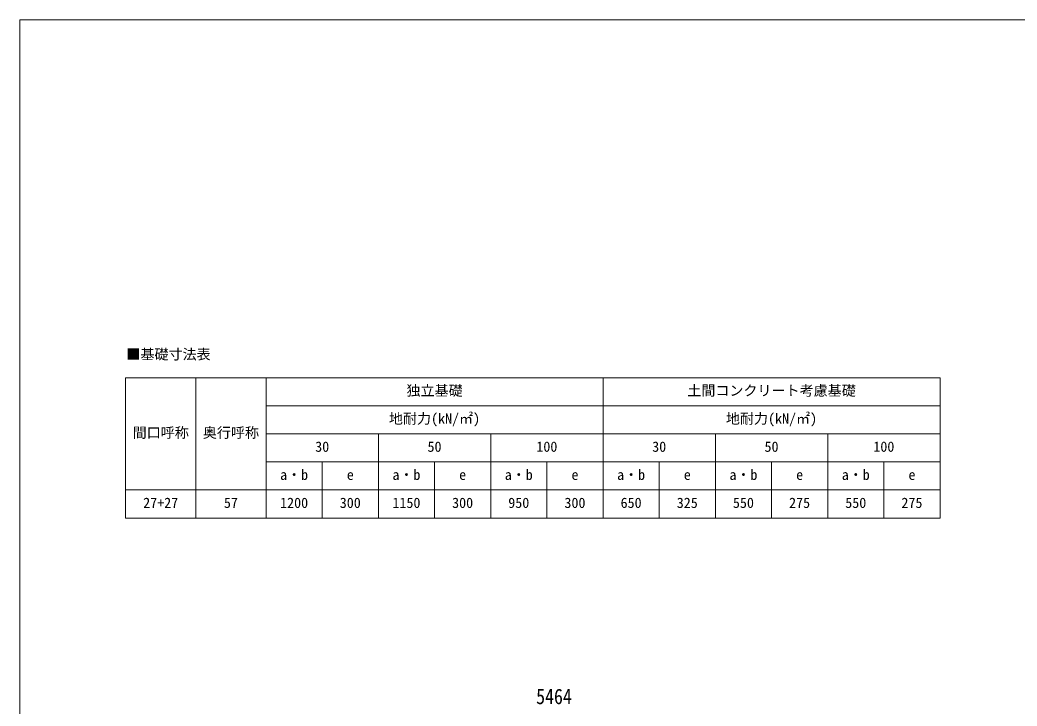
# Model space of a CAD drawing. Units: millimetres at full size, sheet at 1:40; details may follow other scales. Extents: x -11243 to 11243, y -7760 to 7760.
# Drawn here: x -11243 to 119, y -63 to 7760 of the extents above; entities that cross this region are included whole.
import ezdxf
from ezdxf.enums import TextEntityAlignment as Align

# ---------------------------------------------------------------- set-up
doc = ezdxf.new("R2010")
doc.units = ezdxf.units.MM
doc.header["$LTSCALE"] = 40
for name, color, linetype, lineweight in [('0-6_OTH_LINE', 6, 'Continuous', 9), ('0-E_DET2', 7, 'Continuous', 18), ('F-0_240', 7, 'Continuous', 9)]:
    doc.layers.add(name, color=color, linetype=linetype, lineweight=lineweight)
doc.styles.add('ＭＳ ゴシック', font='')
doc.styles.get('ＭＳ ゴシック').set_extended_font_data('MS Gothic')

msp = doc.modelspace()

# ---------------------------------------------------------------- linework, layer by layer
at = {"layer": '0-E_DET2'}
for p, q in [((-10038.28, 3680.51), (-758.28, 3680.51)), ((-10038.28, 3680.51), (-10038.28, 2080.51)), ((-9238.28, 3680.51), (-9238.28, 2080.51)), ((-8438.28, 3680.51), (-8438.28, 2080.51)), ((-4598.28, 3680.51), (-4598.28, 2080.51)), ((-758.28, 3680.51), (-758.28, 2080.51)), ((-8438.28, 3360.51), (-758.28, 3360.51)), ((-8438.28, 3040.51), (-758.28, 3040.51)), ((-7158.28, 3040.51), (-7158.28, 2080.51)), ((-5878.28, 3040.51), (-5878.28, 2080.51)), ((-3318.28, 3040.51), (-3318.28, 2080.51)), ((-2038.28, 3040.51), (-2038.28, 2080.51)), ((-8438.28, 2720.51), (-758.28, 2720.51)), ((-7798.28, 2720.51), (-7798.28, 2080.51)), ((-6518.28, 2720.51), (-6518.28, 2080.51)), ((-5238.28, 2720.51), (-5238.28, 2080.51)), ((-3958.28, 2720.51), (-3958.28, 2080.51)), ((-2678.28, 2720.51), (-2678.28, 2080.51)), ((-1398.28, 2720.51), (-1398.28, 2080.51)), ((-10038.28, 2400.51), (-758.28, 2400.51)), ((-10038.28, 2080.51), (-758.28, 2080.51))]:
    msp.add_line(p, q, dxfattribs=at)
at = {"layer": 'F-0_240', "color": 5}
for q in [(-11242.74, -7760), (10677.26, 7760)]:
    msp.add_line((-11242.74, 7760), q, dxfattribs=at)

# ---------------------------------------------------------------- texts
at = {"layer": '0-6_OTH_LINE', "color": 7, "style": 'ＭＳ ゴシック', "width": 0.85}
msp.add_text('5464', height=176, dxfattribs=at).set_placement((-5360.75, -94.42), align=Align.BOTTOM_LEFT)
at = {"layer": '0-E_DET2', "style": 'ＭＳ ゴシック'}
for s, p in [('■基礎寸法表', (-10029.66, 3854.06)), ('独立基礎', (-6838.28, 3440.51)), ('土間コンクリート考慮基礎', (-3638.28, 3440.51)), ('地耐力(kN/㎡)', (-7038.28, 3120.51)), ('地耐力(kN/㎡)', (-3198.28, 3120.51)), ('間口呼称', (-9958.28, 2960.51)), ('奥行呼称', (-9158.28, 2960.51)), ('30', (-7878.28, 2800.51)), ('50', (-6598.28, 2800.51)), ('100', (-5358.28, 2800.51)), ('30', (-4038.28, 2800.51)), ('50', (-2758.28, 2800.51)), ('100', (-1518.28, 2800.51)), ('a・b', (-8278.28, 2480.51)), ('a・b', (-6998.28, 2480.51)), ('a・b', (-5718.28, 2480.51)), ('a・b', (-4438.28, 2480.51)), ('a・b', (-3158.28, 2480.51)), ('a・b', (-1878.28, 2480.51)), ('e', (-7518.28, 2480.51)), ('e', (-6238.28, 2480.51)), ('e', (-4958.28, 2480.51)), ('e', (-3678.28, 2480.51)), ('e', (-2398.28, 2480.51)), ('e', (-1118.28, 2480.51)), ('27+27', (-9838.28, 2160.51)), ('57', (-8918.28, 2160.51)), ('1200', (-8278.28, 2160.51)), ('300', (-7598.28, 2160.51)), ('1150', (-6998.28, 2160.51)), ('300', (-6318.28, 2160.51)), ('950', (-5678.28, 2160.51)), ('300', (-5038.28, 2160.51)), ('650', (-4398.28, 2160.51)), ('325', (-3758.28, 2160.51)), ('550', (-3118.28, 2160.51)), ('275', (-2478.28, 2160.51)), ('550', (-1838.28, 2160.51)), ('275', (-1198.28, 2160.51))]:
    msp.add_text(s, height=117.3, dxfattribs=at).set_placement(p, align=Align.BOTTOM_LEFT)

doc.saveas('drawing.dxf')
